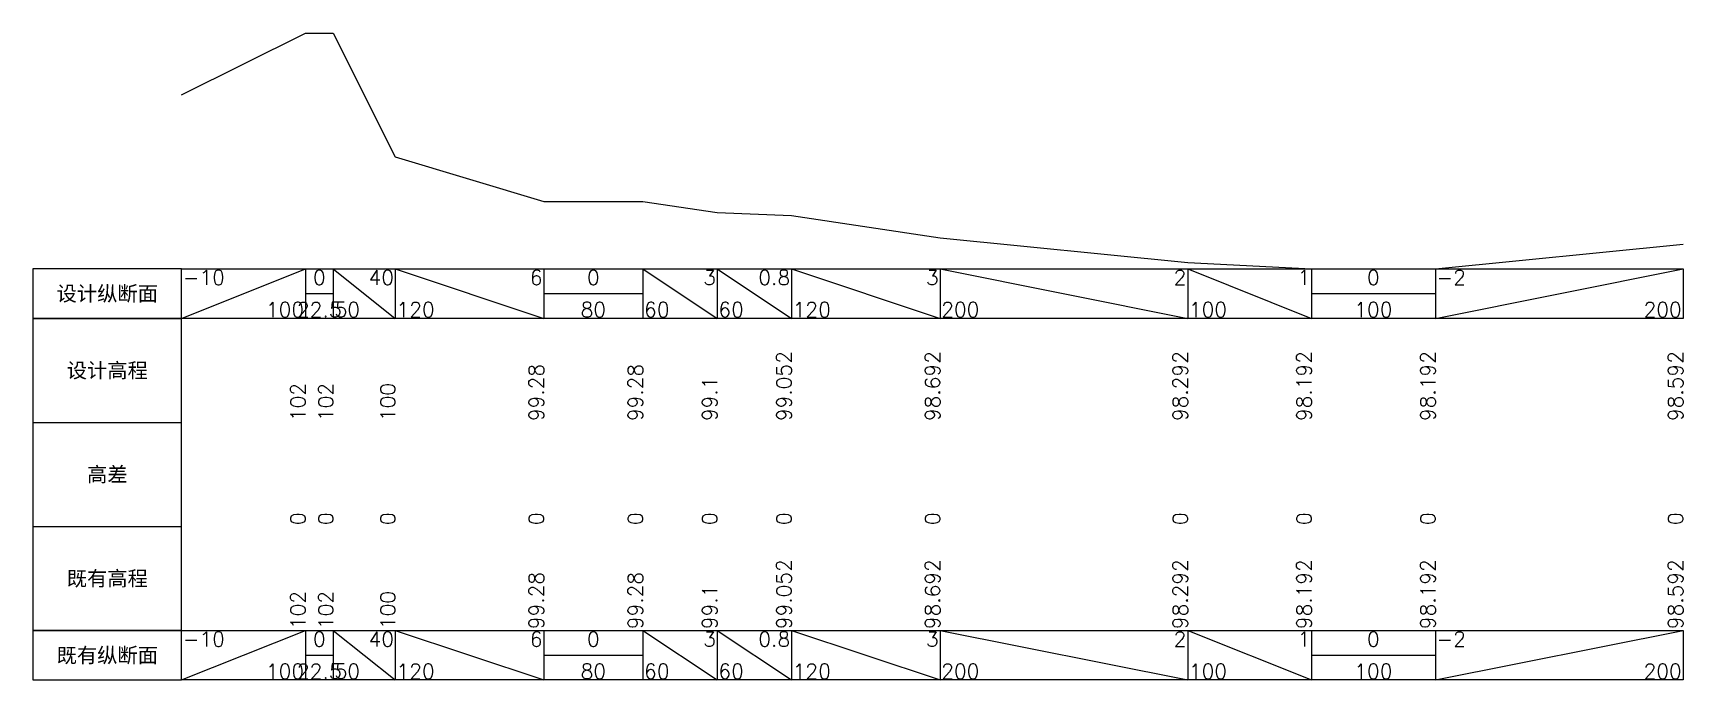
# Model space of a CAD drawing. Extents: x -120 to 1212, y -332 to 190.
import ezdxf
from ezdxf.enums import TextEntityAlignment as Align

# ---------------------------------------------------------------- set-up
doc = ezdxf.new("R2010")
doc.units = 0
doc.header["$MEASUREMENT"] = 0
doc.styles.add('Chinese text', font='')
doc.styles.get("Standard").update_dxf_attribs({"font": 'simplex.shx'})
doc.styles.get('Chinese text').set_extended_font_data('simsun')

msp = doc.modelspace()

# ---------------------------------------------------------------- linework, layer by layer
for p, q in [((0, 140.4), (100, 190.4)), ((0, 140.4), (100, 190.4)), ((100, 190.4), (122.5, 190.4)), ((100, 190.4), (122.5, 190.4)), ((122.5, 190.4), (172.5, 90.4)), ((122.5, 190.4), (172.5, 90.4)), ((172.5, 90.4), (292.5, 54.4)), ((172.5, 90.4), (292.5, 54.4)), ((292.5, 54.4), (372.5, 54.4)), ((292.5, 54.4), (372.5, 54.4)), ((372.5, 54.4), (432.5, 45.4)), ((372.5, 54.4), (432.5, 45.4)), ((432.5, 45.4), (492.5, 43)), ((432.5, 45.4), (492.5, 43)), ((492.5, 43), (612.5, 25)), ((492.5, 43), (612.5, 25)), ((612.5, 25), (812.5, 5)), ((612.5, 25), (812.5, 5)), ((1012.5, 0), (1212.5, 20)), ((1012.5, 0), (1212.5, 20)), ((0, -40), (100, 0)), ((100, 0), (100, -40)), ((122.5, 0), (122.5, -40)), ((122.5, 0), (172.5, -40)), ((172.5, 0), (172.5, -40)), ((172.5, 0), (292.5, -40)), ((292.5, 0), (292.5, -40)), ((372.5, 0), (372.5, -40)), ((372.5, 0), (432.5, -40)), ((432.5, 0), (432.5, -40)), ((432.5, 0), (492.5, -40)), ((492.5, 0), (492.5, -40)), ((492.5, 0), (612.5, -40)), ((612.5, 0), (612.5, -40)), ((612.5, 0), (812.5, -40)), ((812.5, 5), (912.5, 0)), ((812.5, 5), (912.5, 0)), ((812.5, 0), (812.5, -40)), ((812.5, 0), (912.5, -40)), ((912.5, 0), (1012.5, 0)), ((912.5, 0), (1012.5, 0)), ((912.5, 0), (912.5, -40)), ((1012.5, 0), (1012.5, -40)), ((1012.5, -40), (1212.5, 0)), ((1212.5, 0), (1212.5, -40)), ((100, -20), (122.5, -20)), ((292.5, -20), (372.5, -20)), ((912.5, -20), (1012.5, -20)), ((0, -332), (100, -292)), ((100, -292), (100, -332)), ((122.5, -292), (122.5, -332)), ((122.5, -292), (172.5, -332)), ((172.5, -292), (172.5, -332)), ((172.5, -292), (292.5, -332)), ((292.5, -292), (292.5, -332)), ((372.5, -292), (372.5, -332)), ((372.5, -292), (432.5, -332)), ((432.5, -292), (432.5, -332)), ((432.5, -292), (492.5, -332)), ((492.5, -292), (492.5, -332)), ((492.5, -292), (612.5, -332)), ((612.5, -292), (612.5, -332)), ((612.5, -292), (812.5, -332)), ((812.5, -292), (812.5, -332)), ((812.5, -292), (912.5, -332)), ((912.5, -292), (912.5, -332)), ((1012.5, -292), (1012.5, -332)), ((1012.5, -332), (1212.5, -292)), ((1212.5, -292), (1212.5, -332)), ((100, -312), (122.5, -312)), ((292.5, -312), (372.5, -312)), ((912.5, -312), (1012.5, -312))]:
    msp.add_line(p, q)
for points in [[(0, 0), (-120, 0), (-120, -40), (0, -40), (0, 0)], [(0, 0), (1212.5, 0), (1212.5, -40), (0, -40), (0, 0)], [(0, -40), (-120, -40), (-120, -124), (0, -124), (0, -40)], [(0, -40), (-120, -40), (-120, -208), (0, -208), (0, -40)], [(0, -40), (-120, -40), (-120, -292), (0, -292), (0, -40)], [(0, -292), (-120, -292), (-120, -332), (0, -332), (0, -292)], [(0, -292), (1212.5, -292), (1212.5, -332), (0, -332), (0, -292)]]:
    msp.add_lwpolyline(points)

# ---------------------------------------------------------------- texts
at = {"style": 'Chinese text'}
for s, p in [('设计纵断面', (-60, -20)), ('设计高程', (-60, -82)), ('高差', (-60, -166)), ('既有高程', (-60, -250)), ('既有纵断面', (-60, -312))]:
    msp.add_text(s, height=12, dxfattribs=at).set_placement(p, align=Align.MIDDLE_CENTER)
for s, p in [('-10', (1, -13)), ('-2', (1013.5, -13)), ('50', (123.5, -39)), ('120', (173.5, -39)), ('60', (373.5, -39)), ('60', (433.5, -39)), ('120', (493.5, -39)), ('200', (613.5, -39)), ('100', (813.5, -39)), ('-10', (1, -305)), ('-2', (1013.5, -305)), ('50', (123.5, -331)), ('120', (173.5, -331)), ('60', (373.5, -331)), ('60', (433.5, -331)), ('120', (493.5, -331)), ('200', (613.5, -331)), ('100', (813.5, -331))]:
    msp.add_text(s, height=12).set_placement(p)
for s, p in [('0', (111.2, -13)), ('0', (332.5, -13)), ('0', (962.5, -13)), ('22.5', (111.2, -39)), ('80', (332.5, -39)), ('100', (962.5, -39)), ('0', (111.2, -305)), ('0', (332.5, -305)), ('0', (962.5, -305)), ('22.5', (111.2, -331)), ('80', (332.5, -331)), ('100', (962.5, -331))]:
    msp.add_text(s, height=12).set_placement(p, align=Align.CENTER)
for s, p in [('40', (171.5, -13)), ('6', (291.5, -13)), ('3', (431.5, -13)), ('0.8', (491.5, -13)), ('3', (611.5, -13)), ('2', (811.5, -13)), ('1', (911.5, -13)), ('100', (99, -39)), ('200', (1211.5, -39)), ('40', (171.5, -305)), ('6', (291.5, -305)), ('3', (431.5, -305)), ('0.8', (491.5, -305)), ('3', (611.5, -305)), ('2', (811.5, -305)), ('1', (911.5, -305)), ('100', (99, -331)), ('200', (1211.5, -331))]:
    msp.add_text(s, height=12).set_placement(p, align=Align.RIGHT)
for s, p in [('99.28', (292.5, -123)), ('99.28', (372.5, -123)), ('99.052', (492.5, -123)), ('98.692', (612.5, -123)), ('98.292', (812.5, -123)), ('98.192', (912.5, -123)), ('98.192', (1012.5, -123)), ('98.592', (1212.5, -123)), ('99.1', (432.5, -123)), ('102', (100, -123)), ('102', (122.5, -123)), ('100', (172.5, -123)), ('0', (100, -207)), ('0', (122.5, -207)), ('0', (172.5, -207)), ('0', (292.5, -207)), ('0', (372.5, -207)), ('0', (432.5, -207)), ('0', (492.5, -207)), ('0', (612.5, -207)), ('0', (812.5, -207)), ('0', (912.5, -207)), ('0', (1012.5, -207)), ('0', (1212.5, -207)), ('99.052', (492.5, -291)), ('98.692', (612.5, -291)), ('98.292', (812.5, -291)), ('98.192', (912.5, -291)), ('98.192', (1012.5, -291)), ('98.592', (1212.5, -291)), ('99.28', (292.5, -291)), ('99.28', (372.5, -291)), ('102', (100, -291)), ('102', (122.5, -291)), ('100', (172.5, -291)), ('99.1', (432.5, -291))]:
    msp.add_text(s, height=12, rotation=90).set_placement(p)

doc.saveas('drawing.dxf')
